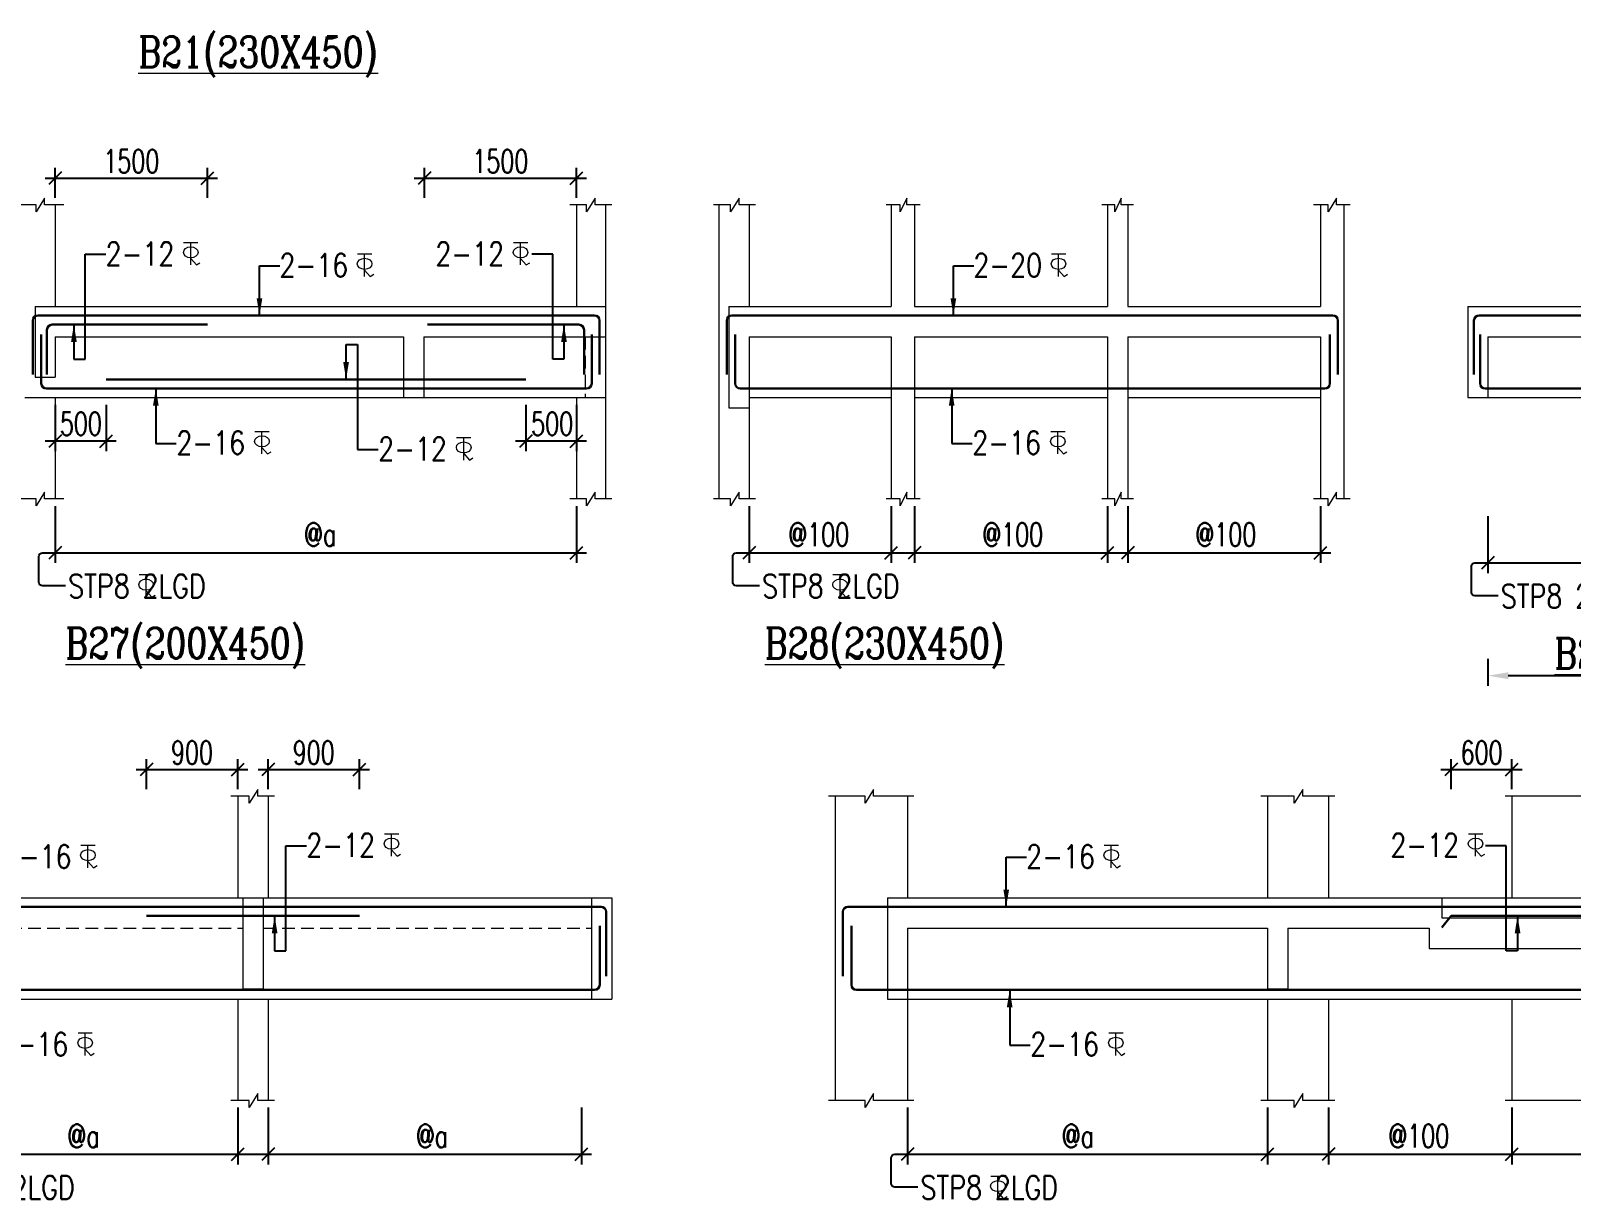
# Model space of a CAD drawing. Header units: millimetres. Extents: x 1255966 to 1543012, y 318612 to 465611.
# Drawn here: x 1510275 to 1525467, y 346790 to 358314 of the extents above; entities that cross this region are included whole.
import ezdxf

# ---------------------------------------------------------------- set-up
doc = ezdxf.new("R2010")
doc.units = ezdxf.units.MM
doc.header["$LTSCALE"] = 500
doc.header["$MEASUREMENT"] = 0
doc.header["$PDMODE"] = 34
doc.linetypes.add('HIDDEN', pattern=[0.375, 0.25, -0.125])
doc.layers.get('Defpoints').update_dxf_attribs({"lineweight": 0})
for name, color, linetype, lineweight in [('BEAM ELE', 2, 'Continuous', 15), ('DIM', 1, 'Continuous', 20), ('TAXT', 3, 'Continuous', 15), ('TEXT', 7, 'Continuous', 13), ('TEXT2', 3, 'Continuous', 15), ('TOWER AREA BEAM..', 3, 'Continuous', 20)]:
    doc.layers.add(name, color=color, linetype=linetype, lineweight=lineweight)
for name, color, linetype in [('D', 10, 'Continuous'), ('ST DIM.', 1, 'Continuous'), ('STEEL', 1, 'Continuous')]:
    doc.layers.add(name, color=color, linetype=linetype)
doc.styles.add('2MM', font='romans.shx', dxfattribs={"width": 0.7})
doc.styles.add('BHTESHT$0$HSCC2', font='romanc.shx')
doc.styles.add('haider', font='romans.shx')
doc.dimstyles.new('SHUIB MOD.', dxfattribs={"dimtxt": 230, "dimasz": 130, "dimexe": 100, "dimexo": 70, "dimgap": 50, "dimtad": 2, "dimdec": 0, "dimzin": 4, "dimdsep": 46, "dimtxsty": '2MM', "dimblk": 'OBLIQUE', "dimcen": 0.09, "dimdle": 100, "dimclrd": 1, "dimclre": 1, "dimclrt": 3, "dimadec": 0, "dimazin": 0, "dimtfac": 1, "dimtdec": 0, "dimtix": 1, "dimtmove": 2, "dimatfit": 3, "dimfxl": 100, "dimtolj": 1, "dimlwd": -1, "dimarcsym": 0})

# ---------------------------------------------------------------- blocks, each defined once
blk = doc.blocks.new('_Oblique')
at = {"color": 0, "linetype": 'ByBlock', "lineweight": -2}
blk.add_line((-0.5, -0.5), (0.5, 0.5), dxfattribs=at)
blk = doc.blocks.new('A$C76682FD6')
at = {"layer": 'TEXT', "color": 3, "ltscale": 0.2}
for p, q in [((143, 219), (2, 219)), ((72, 0), (72, 219)), ((72, 63), (128, 0)), ((128, 0), (162, 21))]:
    blk.add_line(p, q, dxfattribs=at)
blk.add_ellipse((72, 124), major_axis=(72.3, 0), ratio=0.753223, dxfattribs=at)
blk = doc.blocks.new('*D442')
at = {"layer": 'Defpoints', "color": 0, "ltscale": 100, "transparency": 16777216}
for p in [(1510517, 353696, 6), (1515657, 353696, 6), (1515657, 353166)]:
    blk.add_point(p, dxfattribs=at)
at = {"layer": 'ST DIM.', "color": 1, "lineweight": -2, "ltscale": 100, "transparency": 16777216}
for p, q in [((1510517, 353626), (1510517, 353066)), ((1515657, 353626), (1515657, 353066))]:
    blk.add_line(p, q, dxfattribs=at)
at = {"layer": 'ST DIM.', "color": 1, "ltscale": 100, "transparency": 16777216}
blk.add_line((1510417, 353166), (1515757, 353166), dxfattribs=at)
at = {"layer": 'ST DIM.', "color": 1, "ltscale": 100, "transparency": 16777216, "xscale": 125, "yscale": 125, "zscale": 125, "rotation": 180}
blk.add_blockref('_Oblique', (1510517, 353166), dxfattribs=at)
at = {"layer": 'ST DIM.', "color": 1, "ltscale": 100, "transparency": 16777216, "xscale": 125, "yscale": 125, "zscale": 125}
blk.add_blockref('_Oblique', (1515657, 353166), dxfattribs=at)
at = {"layer": 'ST DIM.', "color": 3, "ltscale": 100, "transparency": 16777216, "insert": (1513129, 353346), "char_height": 230, "attachment_point": 5, "style": '2MM'}
blk.add_mtext('\\A1;@a', dxfattribs=at)
blk = doc.blocks.new('*D444')
at = {"layer": 'Defpoints', "color": 0, "ltscale": 100, "transparency": 16777216}
for p in [(1524645, 353596, 6), (1528596, 353596, 6), (1528596, 353066)]:
    blk.add_point(p, dxfattribs=at)
at = {"layer": 'ST DIM.', "color": 1, "lineweight": -2, "ltscale": 100, "transparency": 16777216}
for p, q in [((1524645, 353526), (1524645, 352966)), ((1528596, 353526), (1528596, 352966))]:
    blk.add_line(p, q, dxfattribs=at)
at = {"layer": 'ST DIM.', "color": 1, "ltscale": 100, "transparency": 16777216}
blk.add_line((1524545, 353066), (1528696, 353066), dxfattribs=at)
at = {"layer": 'ST DIM.', "color": 1, "ltscale": 100, "transparency": 16777216, "xscale": 125, "yscale": 125, "zscale": 125, "rotation": 180}
blk.add_blockref('_Oblique', (1524645, 353066), dxfattribs=at)
at = {"layer": 'ST DIM.', "color": 1, "ltscale": 100, "transparency": 16777216, "xscale": 125, "yscale": 125, "zscale": 125}
blk.add_blockref('_Oblique', (1528596, 353066), dxfattribs=at)
at = {"layer": 'ST DIM.', "color": 3, "ltscale": 100, "transparency": 16777216, "insert": (1526605, 353246), "char_height": 230, "attachment_point": 5, "style": '2MM'}
blk.add_mtext('\\A1;@100', dxfattribs=at)
blk = doc.blocks.new('*D447')
at = {"layer": 'Defpoints', "color": 0, "ltscale": 100, "transparency": 16777216}
for p in [(1524646, 352189, 6), (1532071, 352189, 6), (1532071, 351954)]:
    blk.add_point(p, dxfattribs=at)
at = {"layer": 'ST DIM.', "color": 1, "lineweight": -2, "ltscale": 100, "transparency": 16777216}
for p, q in [((1524646, 352119), (1524646, 351854)), ((1532071, 352119), (1532071, 351854))]:
    blk.add_line(p, q, dxfattribs=at)
at = {"layer": 'ST DIM.', "color": 1, "ltscale": 100, "transparency": 16777216}
blk.add_line((1524846, 351954), (1531871, 351954), dxfattribs=at)
for points in [[(1524846, 351987), (1524846, 351920), (1524646, 351954)], [(1531871, 351987), (1531871, 351920), (1532071, 351954)]]:
    blk.add_solid(points, dxfattribs=at)
blk = doc.blocks.new('*D451')
at = {"layer": 'Defpoints', "color": 0, "ltscale": 100, "transparency": 16777216}
for p in [(1509226, 347764, 6), (1512316, 347764, 6), (1512316, 347233)]:
    blk.add_point(p, dxfattribs=at)
at = {"layer": 'ST DIM.', "color": 1, "lineweight": -2, "ltscale": 100, "transparency": 16777216}
for p, q in [((1509226, 347694), (1509226, 347133)), ((1512316, 347694), (1512316, 347133))]:
    blk.add_line(p, q, dxfattribs=at)
at = {"layer": 'ST DIM.', "color": 1, "ltscale": 100, "transparency": 16777216}
blk.add_line((1509126, 347233), (1512416, 347233), dxfattribs=at)
at = {"layer": 'ST DIM.', "color": 1, "ltscale": 100, "transparency": 16777216, "xscale": 125, "yscale": 125, "zscale": 125, "rotation": 180}
blk.add_blockref('_Oblique', (1509226, 347233), dxfattribs=at)
at = {"layer": 'ST DIM.', "color": 1, "ltscale": 100, "transparency": 16777216, "xscale": 125, "yscale": 125, "zscale": 125}
blk.add_blockref('_Oblique', (1512316, 347233), dxfattribs=at)
at = {"layer": 'ST DIM.', "color": 3, "ltscale": 100, "transparency": 16777216, "insert": (1510795, 347414), "char_height": 230, "attachment_point": 5, "style": '2MM'}
blk.add_mtext('\\A1;@a', dxfattribs=at)
blk = doc.blocks.new('*D452')
at = {"layer": 'Defpoints', "color": 0, "ltscale": 100, "transparency": 16777216}
for p in [(1512616, 347764, 6), (1515706, 347764, 6), (1515706, 347233)]:
    blk.add_point(p, dxfattribs=at)
at = {"layer": 'ST DIM.', "color": 1, "lineweight": -2, "ltscale": 100, "transparency": 16777216}
for p, q in [((1512616, 347694), (1512616, 347133)), ((1515706, 347694), (1515706, 347133))]:
    blk.add_line(p, q, dxfattribs=at)
at = {"layer": 'ST DIM.', "color": 1, "ltscale": 100, "transparency": 16777216}
blk.add_line((1512516, 347233), (1515806, 347233), dxfattribs=at)
at = {"layer": 'ST DIM.', "color": 1, "ltscale": 100, "transparency": 16777216, "xscale": 125, "yscale": 125, "zscale": 125, "rotation": 180}
blk.add_blockref('_Oblique', (1512616, 347233), dxfattribs=at)
at = {"layer": 'ST DIM.', "color": 1, "ltscale": 100, "transparency": 16777216, "xscale": 125, "yscale": 125, "zscale": 125}
blk.add_blockref('_Oblique', (1515706, 347233), dxfattribs=at)
at = {"layer": 'ST DIM.', "color": 3, "ltscale": 100, "transparency": 16777216, "insert": (1514232, 347414), "char_height": 230, "attachment_point": 5, "style": '2MM'}
blk.add_mtext('\\A1;@a', dxfattribs=at)
blk = doc.blocks.new('*D453')
at = {"layer": 'Defpoints', "color": 0, "ltscale": 100, "transparency": 16777216}
for p in [(1518923, 347764, 1175953), (1522473, 347764, 1175953), (1522473, 347233)]:
    blk.add_point(p, dxfattribs=at)
at = {"layer": 'ST DIM.', "color": 1, "lineweight": -2, "ltscale": 100, "transparency": 16777216}
for p, q in [((1518923, 347694), (1518923, 347133)), ((1522473, 347694), (1522473, 347133))]:
    blk.add_line(p, q, dxfattribs=at)
at = {"layer": 'ST DIM.', "color": 1, "ltscale": 100, "transparency": 16777216}
blk.add_line((1518823, 347233), (1522573, 347233), dxfattribs=at)
at = {"layer": 'ST DIM.', "color": 1, "ltscale": 100, "transparency": 16777216, "xscale": 125, "yscale": 125, "zscale": 125, "rotation": 180}
blk.add_blockref('_Oblique', (1518923, 347233), dxfattribs=at)
at = {"layer": 'ST DIM.', "color": 1, "ltscale": 100, "transparency": 16777216, "xscale": 125, "yscale": 125, "zscale": 125}
blk.add_blockref('_Oblique', (1522473, 347233), dxfattribs=at)
at = {"layer": 'ST DIM.', "color": 3, "ltscale": 100, "transparency": 16777216, "insert": (1520602, 347414), "char_height": 230, "attachment_point": 5, "style": '2MM'}
blk.add_mtext('\\A1;@a', dxfattribs=at)
blk = doc.blocks.new('*D454')
at = {"layer": 'Defpoints', "color": 0, "ltscale": 100, "transparency": 16777216}
for p in [(1523073, 347764, 1175953), (1524883, 347764, 1175953), (1524883, 347233)]:
    blk.add_point(p, dxfattribs=at)
at = {"layer": 'ST DIM.', "color": 1, "lineweight": -2, "ltscale": 100, "transparency": 16777216}
for p, q in [((1523073, 347694), (1523073, 347133)), ((1524883, 347694), (1524883, 347133))]:
    blk.add_line(p, q, dxfattribs=at)
at = {"layer": 'ST DIM.', "color": 1, "ltscale": 100, "transparency": 16777216}
blk.add_line((1522973, 347233), (1524983, 347233), dxfattribs=at)
at = {"layer": 'ST DIM.', "color": 1, "ltscale": 100, "transparency": 16777216, "xscale": 125, "yscale": 125, "zscale": 125, "rotation": 180}
blk.add_blockref('_Oblique', (1523073, 347233), dxfattribs=at)
at = {"layer": 'ST DIM.', "color": 1, "ltscale": 100, "transparency": 16777216, "xscale": 125, "yscale": 125, "zscale": 125}
blk.add_blockref('_Oblique', (1524883, 347233), dxfattribs=at)
at = {"layer": 'ST DIM.', "color": 3, "ltscale": 100, "transparency": 16777216, "insert": (1523964, 347414), "char_height": 230, "attachment_point": 5, "style": '2MM'}
blk.add_mtext('\\A1;@100', dxfattribs=at)
blk = doc.blocks.new('*D470')
at = {"layer": 'Defpoints', "color": 0, "ltscale": 100, "transparency": 16777216}
for p in [(1510517, 354696), (1511017, 354696), (1510517, 354267)]:
    blk.add_point(p, dxfattribs=at)
at = {"layer": 'ST DIM.', "color": 1, "lineweight": -2, "ltscale": 100, "transparency": 16777216}
for p, q in [((1510517, 354626), (1510517, 354167)), ((1511017, 354626), (1511017, 354167))]:
    blk.add_line(p, q, dxfattribs=at)
at = {"layer": 'ST DIM.', "color": 1, "ltscale": 100, "transparency": 16777216}
blk.add_line((1511117, 354267), (1510417, 354267), dxfattribs=at)
at = {"layer": 'ST DIM.', "color": 1, "ltscale": 100, "transparency": 16777216, "xscale": 125, "yscale": 125, "zscale": 125, "rotation": 180}
blk.add_blockref('_Oblique', (1510517, 354267), dxfattribs=at)
at = {"layer": 'ST DIM.', "color": 1, "ltscale": 100, "transparency": 16777216, "xscale": 125, "yscale": 125, "zscale": 125}
blk.add_blockref('_Oblique', (1511017, 354267), dxfattribs=at)
at = {"layer": 'ST DIM.', "color": 3, "ltscale": 100, "transparency": 16777216, "insert": (1510769, 354439), "char_height": 230, "attachment_point": 5, "style": '2MM'}
blk.add_mtext('\\A1;500', dxfattribs=at)
blk = doc.blocks.new('*D471')
at = {"layer": 'Defpoints', "color": 0, "ltscale": 100, "transparency": 16777216}
for p in [(1515157, 354696), (1515657, 354696), (1515157, 354267)]:
    blk.add_point(p, dxfattribs=at)
at = {"layer": 'ST DIM.', "color": 1, "lineweight": -2, "ltscale": 100, "transparency": 16777216}
for p, q in [((1515157, 354626), (1515157, 354167)), ((1515657, 354626), (1515657, 354167))]:
    blk.add_line(p, q, dxfattribs=at)
at = {"layer": 'ST DIM.', "color": 1, "ltscale": 100, "transparency": 16777216}
blk.add_line((1515757, 354267), (1515057, 354267), dxfattribs=at)
at = {"layer": 'ST DIM.', "color": 1, "ltscale": 100, "transparency": 16777216, "xscale": 125, "yscale": 125, "zscale": 125, "rotation": 180}
blk.add_blockref('_Oblique', (1515157, 354267), dxfattribs=at)
at = {"layer": 'ST DIM.', "color": 1, "ltscale": 100, "transparency": 16777216, "xscale": 125, "yscale": 125, "zscale": 125}
blk.add_blockref('_Oblique', (1515657, 354267), dxfattribs=at)
at = {"layer": 'ST DIM.', "color": 3, "ltscale": 100, "transparency": 16777216, "insert": (1515417, 354439), "char_height": 230, "attachment_point": 5, "style": '2MM'}
blk.add_mtext('\\A1;500', dxfattribs=at)
blk = doc.blocks.new('*D484')
at = {"layer": 'Defpoints', "color": 0, "ltscale": 100, "transparency": 16777216}
for p in [(1512017, 356862), (1510517, 356596), (1512017, 356596)]:
    blk.add_point(p, dxfattribs=at)
at = {"layer": 'ST DIM.', "color": 1, "ltscale": 100, "transparency": 16777216}
blk.add_line((1510417, 356862), (1512117, 356862), dxfattribs=at)
at = {"layer": 'ST DIM.', "color": 1, "lineweight": -2, "ltscale": 100, "transparency": 16777216}
for p, q in [((1510517, 356666), (1510517, 356962)), ((1512017, 356666), (1512017, 356962))]:
    blk.add_line(p, q, dxfattribs=at)
at = {"layer": 'ST DIM.', "color": 1, "ltscale": 100, "transparency": 16777216, "xscale": 125, "yscale": 125, "zscale": 125, "rotation": 180}
blk.add_blockref('_Oblique', (1510517, 356862), dxfattribs=at)
at = {"layer": 'ST DIM.', "color": 1, "ltscale": 100, "transparency": 16777216, "xscale": 125, "yscale": 125, "zscale": 125}
blk.add_blockref('_Oblique', (1512017, 356862), dxfattribs=at)
at = {"layer": 'ST DIM.', "color": 3, "ltscale": 100, "transparency": 16777216, "insert": (1511267, 357027), "char_height": 230, "attachment_point": 5, "style": '2MM'}
blk.add_mtext('\\A1;1500', dxfattribs=at)
blk = doc.blocks.new('*D485')
at = {"layer": 'Defpoints', "color": 0, "ltscale": 100, "transparency": 16777216}
for p in [(1515657, 356862), (1514157, 356596), (1515657, 356596)]:
    blk.add_point(p, dxfattribs=at)
at = {"layer": 'ST DIM.', "color": 1, "ltscale": 100, "transparency": 16777216}
blk.add_line((1514057, 356862), (1515757, 356862), dxfattribs=at)
at = {"layer": 'ST DIM.', "color": 1, "lineweight": -2, "ltscale": 100, "transparency": 16777216}
for p, q in [((1514157, 356666), (1514157, 356962)), ((1515657, 356666), (1515657, 356962))]:
    blk.add_line(p, q, dxfattribs=at)
at = {"layer": 'ST DIM.', "color": 1, "ltscale": 100, "transparency": 16777216, "xscale": 125, "yscale": 125, "zscale": 125, "rotation": 180}
blk.add_blockref('_Oblique', (1514157, 356862), dxfattribs=at)
at = {"layer": 'ST DIM.', "color": 1, "ltscale": 100, "transparency": 16777216, "xscale": 125, "yscale": 125, "zscale": 125}
blk.add_blockref('_Oblique', (1515657, 356862), dxfattribs=at)
at = {"layer": 'ST DIM.', "color": 3, "ltscale": 100, "transparency": 16777216, "insert": (1514907, 357027), "char_height": 230, "attachment_point": 5, "style": '2MM'}
blk.add_mtext('\\A1;1500', dxfattribs=at)
blk = doc.blocks.new('*D514')
at = {"layer": 'Defpoints', "color": 0, "ltscale": 100, "transparency": 16777216}
for p in [(1517361, 353696, 6), (1518761, 353696, 6), (1518761, 353166)]:
    blk.add_point(p, dxfattribs=at)
at = {"layer": 'ST DIM.', "color": 1, "lineweight": -2, "ltscale": 100, "transparency": 16777216}
for p, q in [((1517361, 353626), (1517361, 353066)), ((1518761, 353626), (1518761, 353066))]:
    blk.add_line(p, q, dxfattribs=at)
at = {"layer": 'ST DIM.', "color": 1, "ltscale": 100, "transparency": 16777216}
blk.add_line((1517261, 353166), (1518861, 353166), dxfattribs=at)
at = {"layer": 'ST DIM.', "color": 1, "ltscale": 100, "transparency": 16777216, "xscale": 125, "yscale": 125, "zscale": 125, "rotation": 180}
blk.add_blockref('_Oblique', (1517361, 353166), dxfattribs=at)
at = {"layer": 'ST DIM.', "color": 1, "ltscale": 100, "transparency": 16777216, "xscale": 125, "yscale": 125, "zscale": 125}
blk.add_blockref('_Oblique', (1518761, 353166), dxfattribs=at)
at = {"layer": 'ST DIM.', "color": 3, "ltscale": 100, "transparency": 16777216, "insert": (1518046, 353346), "char_height": 230, "attachment_point": 5, "style": '2MM'}
blk.add_mtext('\\A1;@100', dxfattribs=at)
blk = doc.blocks.new('*D515')
at = {"layer": 'Defpoints', "color": 0, "ltscale": 100, "transparency": 16777216}
for p in [(1518991, 353696, 6), (1520893, 353696, 6), (1520893, 353166)]:
    blk.add_point(p, dxfattribs=at)
at = {"layer": 'ST DIM.', "color": 1, "lineweight": -2, "ltscale": 100, "transparency": 16777216}
for p, q in [((1518991, 353626), (1518991, 353066)), ((1520893, 353626), (1520893, 353066))]:
    blk.add_line(p, q, dxfattribs=at)
at = {"layer": 'ST DIM.', "color": 1, "ltscale": 100, "transparency": 16777216}
blk.add_line((1518891, 353166), (1520993, 353166), dxfattribs=at)
at = {"layer": 'ST DIM.', "color": 1, "ltscale": 100, "transparency": 16777216, "xscale": 125, "yscale": 125, "zscale": 125, "rotation": 180}
blk.add_blockref('_Oblique', (1518991, 353166), dxfattribs=at)
at = {"layer": 'ST DIM.', "color": 1, "ltscale": 100, "transparency": 16777216, "xscale": 125, "yscale": 125, "zscale": 125}
blk.add_blockref('_Oblique', (1520893, 353166), dxfattribs=at)
at = {"layer": 'ST DIM.', "color": 3, "ltscale": 100, "transparency": 16777216, "insert": (1519959, 353346), "char_height": 230, "attachment_point": 5, "style": '2MM'}
blk.add_mtext('\\A1;@100', dxfattribs=at)
blk = doc.blocks.new('*D516')
at = {"layer": 'Defpoints', "color": 0, "ltscale": 100, "transparency": 16777216}
for p in [(1521093, 353696, 6), (1522996, 353696, 6), (1522996, 353166)]:
    blk.add_point(p, dxfattribs=at)
at = {"layer": 'ST DIM.', "color": 1, "lineweight": -2, "ltscale": 100, "transparency": 16777216}
for p, q in [((1521093, 353626), (1521093, 353066)), ((1522996, 353626), (1522996, 353066))]:
    blk.add_line(p, q, dxfattribs=at)
at = {"layer": 'ST DIM.', "color": 1, "ltscale": 100, "transparency": 16777216}
blk.add_line((1520993, 353166), (1523096, 353166), dxfattribs=at)
at = {"layer": 'ST DIM.', "color": 1, "ltscale": 100, "transparency": 16777216, "xscale": 125, "yscale": 125, "zscale": 125, "rotation": 180}
blk.add_blockref('_Oblique', (1521093, 353166), dxfattribs=at)
at = {"layer": 'ST DIM.', "color": 1, "ltscale": 100, "transparency": 16777216, "xscale": 125, "yscale": 125, "zscale": 125}
blk.add_blockref('_Oblique', (1522996, 353166), dxfattribs=at)
at = {"layer": 'ST DIM.', "color": 3, "ltscale": 100, "transparency": 16777216, "insert": (1522061, 353346), "char_height": 230, "attachment_point": 5, "style": '2MM'}
blk.add_mtext('\\A1;@100', dxfattribs=at)
blk = doc.blocks.new('*D549')
at = {"layer": 'Defpoints', "color": 0, "ltscale": 100, "transparency": 16777216}
for p in [(1524883, 351030), (1524283, 350764), (1524883, 350764)]:
    blk.add_point(p, dxfattribs=at)
at = {"layer": 'ST DIM.', "color": 1, "lineweight": -2, "ltscale": 100, "transparency": 16777216}
for p, q in [((1524283, 350834), (1524283, 351130)), ((1524883, 350834), (1524883, 351130))]:
    blk.add_line(p, q, dxfattribs=at)
at = {"layer": 'ST DIM.', "color": 1, "ltscale": 100, "transparency": 16777216}
blk.add_line((1524183, 351030), (1524983, 351030), dxfattribs=at)
at = {"layer": 'ST DIM.', "color": 1, "ltscale": 100, "transparency": 16777216, "xscale": 125, "yscale": 125, "zscale": 125, "rotation": 180}
blk.add_blockref('_Oblique', (1524283, 351030), dxfattribs=at)
at = {"layer": 'ST DIM.', "color": 1, "ltscale": 100, "transparency": 16777216, "xscale": 125, "yscale": 125, "zscale": 125}
blk.add_blockref('_Oblique', (1524883, 351030), dxfattribs=at)
at = {"layer": 'ST DIM.', "color": 3, "ltscale": 100, "transparency": 16777216, "insert": (1524583, 351195), "char_height": 230, "attachment_point": 5, "style": '2MM'}
blk.add_mtext('\\A1;600', dxfattribs=at)
blk = doc.blocks.new('*D562')
at = {"layer": 'Defpoints', "color": 0, "ltscale": 100, "transparency": 16777216}
for p in [(1513516, 351030), (1512616, 350764), (1513516, 350764)]:
    blk.add_point(p, dxfattribs=at)
at = {"layer": 'ST DIM.', "color": 1, "lineweight": -2, "ltscale": 100, "transparency": 16777216}
for p, q in [((1512616, 350834), (1512616, 351130)), ((1513516, 350834), (1513516, 351130))]:
    blk.add_line(p, q, dxfattribs=at)
at = {"layer": 'ST DIM.', "color": 1, "ltscale": 100, "transparency": 16777216}
blk.add_line((1512516, 351030), (1513616, 351030), dxfattribs=at)
at = {"layer": 'ST DIM.', "color": 1, "ltscale": 100, "transparency": 16777216, "xscale": 125, "yscale": 125, "zscale": 125, "rotation": 180}
blk.add_blockref('_Oblique', (1512616, 351030), dxfattribs=at)
at = {"layer": 'ST DIM.', "color": 1, "ltscale": 100, "transparency": 16777216, "xscale": 125, "yscale": 125, "zscale": 125}
blk.add_blockref('_Oblique', (1513516, 351030), dxfattribs=at)
at = {"layer": 'ST DIM.', "color": 3, "ltscale": 100, "transparency": 16777216, "insert": (1513066, 351195), "char_height": 230, "attachment_point": 5, "style": '2MM'}
blk.add_mtext('\\A1;900', dxfattribs=at)
blk = doc.blocks.new('*D563')
at = {"layer": 'Defpoints', "color": 0, "ltscale": 100, "transparency": 16777216}
for p in [(1512316, 351030), (1511416, 350764), (1512316, 350764)]:
    blk.add_point(p, dxfattribs=at)
at = {"layer": 'ST DIM.', "color": 1, "lineweight": -2, "ltscale": 100, "transparency": 16777216}
for p, q in [((1511416, 350834), (1511416, 351130)), ((1512316, 350834), (1512316, 351130))]:
    blk.add_line(p, q, dxfattribs=at)
at = {"layer": 'ST DIM.', "color": 1, "ltscale": 100, "transparency": 16777216}
blk.add_line((1511316, 351030), (1512416, 351030), dxfattribs=at)
at = {"layer": 'ST DIM.', "color": 1, "ltscale": 100, "transparency": 16777216, "xscale": 125, "yscale": 125, "zscale": 125, "rotation": 180}
blk.add_blockref('_Oblique', (1511416, 351030), dxfattribs=at)
at = {"layer": 'ST DIM.', "color": 1, "ltscale": 100, "transparency": 16777216, "xscale": 125, "yscale": 125, "zscale": 125}
blk.add_blockref('_Oblique', (1512316, 351030), dxfattribs=at)
at = {"layer": 'ST DIM.', "color": 3, "ltscale": 100, "transparency": 16777216, "insert": (1511866, 351195), "char_height": 230, "attachment_point": 5, "style": '2MM'}
blk.add_mtext('\\A1;900', dxfattribs=at)

msp = doc.modelspace()

# ---------------------------------------------------------------- linework, layer by layer
at = {"layer": 'BEAM ELE', "color": 3}
for points in [[(1510600.2, 356596.5), (1510411.3, 356596.5), (1510411.3, 356665.1), (1510326.7, 356528.5), (1510326.7, 356596.5), (1510131.9, 356596.5)], [(1516004.8, 356596.5), (1515841.8, 356596.5), (1515841.8, 356665.1), (1515757.2, 356528.5), (1515757.2, 356596.5), (1515591.1, 356596.5)], [(1517423.4, 356596.5), (1517260.3, 356596.5), (1517260.3, 356665.1), (1517175.7, 356528.5), (1517175.7, 356596.5), (1517009.6, 356596.5)], [(1519047.5, 356596.5), (1518913.4, 356596.5), (1518913.4, 356665.1), (1518850.4, 356528.5), (1518850.4, 356596.5), (1518710.2, 356596.5)], [(1521150, 356596.5), (1521029.4, 356596.5), (1521029.4, 356665.1), (1520966.3, 356528.5), (1520966.3, 356596.5), (1520837.8, 356596.5)], [(1523288.4, 356596.5), (1523153.4, 356596.5), (1523153.4, 356665.1), (1523068.8, 356528.5), (1523068.8, 356596.5), (1522927.1, 356596.5)], [(1510600.2, 353696.5), (1510411.3, 353696.5), (1510411.3, 353765.1), (1510326.7, 353628.5), (1510326.7, 353696.5), (1510131.9, 353696.5)], [(1516004.8, 353696.5), (1515841.8, 353696.5), (1515841.8, 353765.1), (1515757.2, 353628.5), (1515757.2, 353696.5), (1515591.1, 353696.5)], [(1517423.4, 353696.5), (1517260.3, 353696.5), (1517260.3, 353765.1), (1517175.7, 353628.5), (1517175.7, 353696.5), (1517009.6, 353696.5)], [(1519047.5, 353696.5), (1518913.4, 353696.5), (1518913.4, 353765.1), (1518850.4, 353628.5), (1518850.4, 353696.5), (1518710.2, 353696.5)], [(1521150, 353696.5), (1521029.4, 353696.5), (1521029.4, 353765.1), (1520966.3, 353628.5), (1520966.3, 353696.5), (1520837.8, 353696.5)], [(1523288.4, 353696.5), (1523153.4, 353696.5), (1523153.4, 353765.1), (1523068.8, 353628.5), (1523068.8, 353696.5), (1522927.1, 353696.5)], [(1512678.2, 350763.9), (1512514.5, 350763.9), (1512514.5, 350832.6), (1512430, 350695.9), (1512430, 350763.9), (1512249.5, 350763.9)], [(1518985.6, 350763.9), (1518587.6, 350763.9), (1518587.6, 350832.6), (1518503.1, 350695.9), (1518503.1, 350763.9), (1518141.8, 350763.9)], [(1523135.6, 350763.9), (1522820.1, 350763.9), (1522820.1, 350832.6), (1522735.6, 350695.9), (1522735.6, 350763.9), (1522406.8, 350763.9)], [(1526795.6, 350763.9), (1525836, 350763.9), (1525836, 350832.6), (1525751.4, 350695.9), (1525751.4, 350763.9), (1524816.8, 350763.9)], [(1512678.2, 347763.9), (1512514.5, 347763.9), (1512514.5, 347832.6), (1512430, 347695.9), (1512430, 347763.9), (1512249.5, 347763.9)], [(1518985.6, 347763.9), (1518587.6, 347763.9), (1518587.6, 347832.6), (1518503.1, 347695.9), (1518503.1, 347763.9), (1518141.8, 347763.9)], [(1523135.6, 347763.9), (1522820.1, 347763.9), (1522820.1, 347832.6), (1522735.6, 347695.9), (1522735.6, 347763.9), (1522406.8, 347763.9)], [(1526795.6, 347763.9), (1525836, 347763.9), (1525836, 347832.6), (1525751.4, 347695.9), (1525751.4, 347763.9), (1524816.8, 347763.9)]]:
    msp.add_lwpolyline(points, dxfattribs=at)
at = {"layer": 'ST DIM.'}
for points in [[(1510618.4, 352840.8), (1510390, 352840.8, -0.4142136), (1510354.2, 352876.6), (1510354.2, 353130.2, -0.4142136), (1510390, 353165.9), (1510517.1, 353165.9)], [(1517462, 352840.8), (1517233.6, 352840.8, -0.4142136), (1517197.8, 352876.6), (1517197.8, 353130.2, -0.4142136), (1517233.6, 353165.9), (1521380.8, 353165.9)], [(1524746.6, 352740.8), (1524518.2, 352740.8, -0.4142136), (1524482.4, 352776.6), (1524482.4, 353030.2, -0.4142136), (1524518.2, 353065.9), (1533337.5, 353065.9)], [(1509326.8, 346908.2), (1509098.5, 346908.2, -0.4142136), (1509062.7, 346944), (1509062.7, 347197.6, -0.4142136), (1509098.5, 347233.4), (1514564.2, 347233.4)], [(1519024.2, 346908.2), (1518795.9, 346908.2, -0.4142136), (1518760.1, 346944), (1518760.1, 347197.6, -0.4142136), (1518795.9, 347233.4), (1526941.5, 347233.4)]]:
    msp.add_lwpolyline(points, format="xyb", dxfattribs=at)
at = {"layer": 'STEEL', "color": 4, "lineweight": 30, "ltscale": 10}
for p, q in [((1510345, 355506.5), (1515835.3, 355506.5)), ((1517188.6, 355506.5), (1523115.6, 355506.5)), ((1524558.2, 355506.5), (1535690.5, 355506.5)), ((1510295, 354922.8), (1510295, 355456.5)), ((1510434.9, 354922.8), (1510434.9, 355366.5)), ((1510484.9, 355416.5), (1512017.1, 355416.5)), ((1515681.6, 355416.5), (1514187.2, 355416.5)), ((1515731.6, 354922.8), (1515731.6, 355366.5)), ((1515885.1, 354922.8), (1515885.1, 355456.5)), ((1517138.6, 354922.8), (1517138.6, 355456.5)), ((1523165.5, 354922.8), (1523165.5, 355456.5)), ((1524508.2, 354922.8), (1524508.2, 355456.5)), ((1510378.7, 354836.5), (1510378.7, 355317.5)), ((1515807, 354836.5), (1515807, 355317.5)), ((1517222.3, 354836.5), (1517222.3, 355317.5)), ((1523087.4, 354836.5), (1523087.4, 355317.5)), ((1524569.3, 354836.5), (1524569.3, 355317.5)), ((1510428.7, 354786.5), (1515757, 354786.5)), ((1511017.1, 354876.5), (1515157.2, 354876.5)), ((1517272.3, 354786.5), (1523037.4, 354786.5)), ((1524619.3, 354786.5), (1528696.3, 354786.5)), ((1509031.8, 349673.9), (1515899, 349673.9)), ((1511415.6, 349583.9), (1513515.6, 349583.9)), ((1515948.8, 348990.2), (1515948.8, 349623.9)), ((1518284.6, 348990.2), (1518284.6, 349623.9)), ((1518334.6, 349673.9), (1527164.6, 349673.9)), ((1524282.9, 349583.9), (1524190.5, 349471.6)), ((1524282.9, 349583.9), (1527033.3, 349583.9)), ((1515886.2, 348903.9), (1515886.2, 349485)), ((1518368.2, 348903.9), (1518368.2, 349485)), ((1509083.8, 348853.9), (1515836.2, 348853.9)), ((1518418.2, 348853.9), (1527108.8, 348853.9))]:
    msp.add_line(p, q, dxfattribs=at)
for centre, start, end in [((1510345, 355456.5), 90, 180), ((1515835.1, 355456.5), 0, 90), ((1517188.6, 355456.5), 90, 180), ((1523115.5, 355456.5), 0, 90), ((1524558.2, 355456.5), 90, 180), ((1510484.9, 355366.5), 90, 180), ((1515681.6, 355366.5), 0, 90), ((1510428.7, 354836.5), 180, 270), ((1515757, 354836.5), 270, 0), ((1517272.3, 354836.5), 180, 270), ((1523037.4, 354836.5), 270, 0), ((1524619.3, 354836.5), 180, 270), ((1515898.8, 349623.9), 0, 90), ((1518334.6, 349623.9), 90, 180), ((1515836.2, 348903.9), 270, 0), ((1518418.2, 348903.9), 180, 270)]:
    msp.add_arc(centre, 50, start, end, dxfattribs=at)
at = {"layer": 'TOWER AREA BEAM..'}
for p, q in [((1510517.1, 356596.5), (1510517.1, 355596.5)), ((1515657.2, 356596.5), (1515657.2, 355596.5)), ((1515942.2, 356596.5), (1515942.2, 355596.5)), ((1517060.7, 356596.5), (1517060.7, 353696.5)), ((1517360.7, 356596.5), (1517360.7, 355596.5)), ((1518760.7, 356596.5), (1518760.7, 355596.5)), ((1518990.7, 356596.5), (1518990.7, 355596.5)), ((1520893.2, 356596.5), (1520893.2, 355596.5)), ((1521093.2, 356596.5), (1521093.2, 355596.5)), ((1522995.7, 356596.5), (1522995.7, 355596.5)), ((1523225.7, 356596.5), (1523225.7, 353696.5)), ((1510317.1, 355596.5), (1510317.1, 354896.5)), ((1510317.1, 355596.5), (1515942.2, 355596.5)), ((1515942.2, 355596.5), (1515942.2, 353696.5)), ((1517160.7, 355596.5), (1517160.7, 354596.5)), ((1517160.7, 355596.5), (1518760.7, 355596.5)), ((1518990.7, 355596.5), (1520893.2, 355596.5)), ((1521093.2, 355596.5), (1522995.7, 355596.5)), ((1524446.2, 355596.5), (1535801.2, 355596.5)), ((1524446.2, 355596.5), (1524446.2, 354696.5)), ((1510517.1, 355296.5), (1510517.1, 354896.5)), ((1510517.1, 355296.5), (1513951.9, 355296.5)), ((1513951.9, 355296.5), (1513951.9, 354696.5)), ((1514151.9, 355296.5), (1515942.2, 355296.5)), ((1514151.9, 355296.5), (1514151.9, 354696.5)), ((1517360.7, 355296.5), (1517360.7, 353696.5)), ((1517360.7, 355296.5), (1518760.7, 355296.5)), ((1518760.7, 355296.5), (1518760.7, 353696.5)), ((1518990.7, 355296.5), (1518990.7, 353696.5)), ((1518990.7, 355296.5), (1520893.2, 355296.5)), ((1520893.2, 355296.5), (1520893.2, 353696.5)), ((1521093.2, 355296.5), (1521093.2, 353696.5)), ((1521093.2, 355296.5), (1522995.7, 355296.5)), ((1522995.7, 355296.5), (1522995.7, 353696.5)), ((1524646.2, 355296.5), (1528596.2, 355296.5)), ((1524646.2, 355296.5), (1524646.2, 354696.5)), ((1510317.1, 354896.5), (1510517.1, 354896.5)), ((1510217.1, 354696.5), (1515942.2, 354696.5)), ((1510517.1, 354696.5), (1510517.1, 353696.5)), ((1515657.2, 354696.5), (1515657.2, 353696.5)), ((1517160.7, 354596.5), (1517360.7, 354596.5)), ((1517360.7, 354696.5), (1518760.7, 354696.5)), ((1518990.7, 354696.5), (1520893.2, 354696.5)), ((1521093.2, 354696.5), (1522995.7, 354696.5)), ((1524446.2, 354696.5), (1528826.2, 354696.5)), ((1512315.6, 350763.9), (1512315.6, 349763.9)), ((1512615.6, 350763.9), (1512615.6, 349763.9)), ((1518207.9, 350763.9), (1518207.9, 347763.9)), ((1518922.9, 350763.9), (1518922.9, 349763.9)), ((1522472.9, 350763.9), (1522472.9, 349763.9)), ((1523072.9, 350763.9), (1523072.9, 349763.9)), ((1524882.9, 350763.9), (1524882.9, 349763.9)), ((1508925.6, 349763.9), (1516005.6, 349763.9)), ((1512365.6, 349763.9), (1512365.6, 348863.9)), ((1512565.6, 349763.9), (1512565.6, 348863.9)), ((1515805.6, 349763.9), (1515805.6, 348763.9)), ((1516005.6, 349763.9), (1516005.6, 348763.9)), ((1518722.9, 349763.9), (1518922.9, 349763.9)), ((1518722.9, 349763.9), (1518722.9, 348763.9)), ((1518922.9, 349763.9), (1527247.9, 349763.9)), ((1524192.9, 349763.9), (1524192.9, 349563.9)), ((1524192.9, 349563.9), (1526532.9, 349563.9)), ((1518922.9, 349463.9), (1518922.9, 348763.9)), ((1518922.9, 349463.9), (1522472.9, 349463.9)), ((1522472.9, 349463.9), (1522472.9, 348863.9)), ((1522672.9, 349463.9), (1524067.9, 349463.9)), ((1522672.9, 349463.9), (1522672.9, 348863.9)), ((1524067.9, 349463.9), (1524067.9, 349263.9)), ((1524067.9, 349263.9), (1526532.9, 349263.9)), ((1512365.6, 348863.9), (1512565.6, 348863.9)), ((1522472.9, 348863.9), (1522672.9, 348863.9)), ((1508925.6, 348763.9), (1516005.6, 348763.9)), ((1512315.6, 348763.9), (1512315.6, 347763.9)), ((1512615.6, 348763.9), (1512615.6, 347763.9)), ((1518722.9, 348763.9), (1518922.9, 348763.9)), ((1518922.9, 348763.9), (1518922.9, 347763.9)), ((1518922.9, 348763.9), (1527247.9, 348763.9)), ((1522472.9, 348763.9), (1522472.9, 347763.9)), ((1523072.9, 348763.9), (1523072.9, 347763.9)), ((1524882.9, 348763.9), (1524882.9, 347763.9))]:
    msp.add_line(p, q, dxfattribs=at)
at = {"layer": 'TOWER AREA BEAM..', "linetype": 'HIDDEN'}
for p, q in [((1515742.2, 355296.5), (1515742.2, 354696.5)), ((1509125.6, 349463.9), (1512365.6, 349463.9)), ((1512565.6, 349463.9), (1515805.6, 349463.9))]:
    msp.add_line(p, q, dxfattribs=at)

# ---------------------------------------------------------------- block references
at = {"layer": 'DIM', "lineweight": 0}
for p in [(1511780.8, 356005.2), (1513495.3, 355892), (1515033.6, 356005.2), (1520338.9, 355892), (1512483, 354141.2), (1514473.2, 354080.7), (1520332.1, 354141.2), (1511340.8, 352728.1), (1518184.4, 352728.1), (1513760.6, 350172.6), (1524451.8, 350172.6), (1510766.8, 350059.4), (1520859.7, 350059.4), (1510739, 348208.6), (1520904.3, 348208.6), (1519741.8, 346795.5)]:
    msp.add_blockref('A$C76682FD6', p, dxfattribs=at)

# ---------------------------------------------------------------- texts
at = {"layer": 'TAXT', "style": 'BHTESHT$0$HSCC2', "width": 0.8}
for s, p in [('%%UB21(230X450)', (1511335.6, 357957.2)), ('%%UB27(200X450)', (1510616.8, 352124.6)), ('%%UB28(230X450)', (1517513, 352124.6)), ('%%UB29(200X450)', (1525301.3, 352024.6))]:
    msp.add_text(s, height=300, dxfattribs=at).set_placement(p)
at = {"layer": 'TEXT2', "color": 3, "style": 'haider', "width": 0.8}
for s, p in [('2-12', (1511012.8, 356000)), ('2-16', (1512727.3, 355886.8)), ('2-12', (1514265.6, 356000)), ('2-20', (1519570.9, 355886.8)), ('2-16', (1511710.7, 354136)), ('2-12', (1513700.9, 354075.6)), ('2-16', (1519559.8, 354136)), ('STP8 2LGD', (1510644.2, 352722.9)), ('STP8 2LGD', (1517487.8, 352722.9)), ('STP8 2LGD', (1524772.4, 352622.9)), ('2-12', (1512992.6, 350167.5)), ('2-12', (1523683.7, 350167.5)), ('2-16', (1509998.8, 350054.3)), ('2-16', (1520091.7, 350054.3)), ('2-16', (1509966.6, 348203.4)), ('2-16', (1520132, 348203.4)), ('STP8 2LGD', (1509352.7, 346790.4)), ('STP8 2LGD', (1519050, 346790.4))]:
    msp.add_text(s, height=230, dxfattribs=at).set_placement(p)

# ---------------------------------------------------------------- dimensions: what is measured, and where the dimension line sits
at = {"layer": 'ST DIM.', "ltscale": 100}
for base, p1, p2, picture, middle in [((1512017.1, 356862.4), (1510517.1, 356596.5), (1512017.1, 356596.5), '*D484', (1511267.1, 357027.4)), ((1515657.2, 356862.4), (1514157.2, 356596.5), (1515657.2, 356596.5), '*D485', (1514907.2, 357027.4)), ((1512315.6, 351029.8), (1511415.6, 350763.9), (1512315.6, 350763.9), '*D563', (1511865.6, 351194.8)), ((1513515.6, 351029.8), (1512615.6, 350763.9), (1513515.6, 350763.9), '*D562', (1513065.6, 351194.8)), ((1524882.9, 351029.8), (1524282.9, 350763.9), (1524882.9, 350763.9), '*D549', (1524582.9, 351194.8))]:
    dim = msp.add_linear_dim(base=base, p1=p1, p2=p2, dimstyle='SHUIB MOD.', override={"dimasz": 125}, dxfattribs=at)
    dim.commit()
    dim.dimension.update_dxf_attribs({"geometry": picture, "text_midpoint": middle})
for base, p1, p2, picture, middle in [((1510517.1, 354267.4), (1511017.1, 354696.5), (1510517.1, 354696.5), '*D470', (1510768.7, 354439.3)), ((1515157.2, 354267.4), (1515657.2, 354696.5), (1515157.2, 354696.5), '*D471', (1515417, 354439.3))]:
    dim = msp.add_linear_dim(base=base, p1=p1, p2=p2, dimstyle='SHUIB MOD.', override={"dimasz": 125}, dxfattribs=at)
    dim.commit()
    dim.dimension.update_dxf_attribs({"geometry": picture, "text_midpoint": middle, "dimtype": 160})
for base, p1, p2, text, override, picture, middle in [((1515657.2, 353165.9, -6.3), (1510517.1, 353696.5), (1515657.2, 353696.5), '@a', {"dimasz": 125}, '*D442', (1513129.4, 353346.4, -6.3)), ((1518760.7, 353165.9, -6.3), (1517360.7, 353696.5), (1518760.7, 353696.5), '@100', {"dimasz": 125}, '*D514', (1518045.9, 353346.4, -6.3)), ((1520893.2, 353165.9, -6.3), (1518990.7, 353696.5), (1520893.2, 353696.5), '@100', {"dimasz": 125}, '*D515', (1519959, 353346.4, -6.3)), ((1522995.7, 353165.9, -6.3), (1521093.2, 353696.5), (1522995.7, 353696.5), '@100', {"dimasz": 125}, '*D516', (1522061.5, 353346.4, -6.3)), ((1528596.2, 353065.9, -6.3), (1524645.3, 353596.5), (1528596.2, 353596.5), '@100', {"dimasz": 125}, '*D444', (1526605.3, 353246.4, -6.3)), ((1532071.2, 351953.7, -6.3), (1524646.2, 352188.8), (1532071.2, 352188.8), ' ', {"dimasz": 200, "dimsah": 1}, '*D447', (1527829.9, 352134.2, -6.3)), ((1512315.6, 347233.4, -6.3), (1509225.6, 347763.9), (1512315.6, 347763.9), '@a', {"dimasz": 125}, '*D451', (1510795.4, 347413.8, -6.3)), ((1515705.6, 347233.4, -6.3), (1512615.6, 347763.9), (1515705.6, 347763.9), '@a', {"dimasz": 125}, '*D452', (1514232.4, 347413.8, -6.3)), ((1522472.9, 347233.4, -1175953), (1518922.9, 347763.9), (1522472.9, 347763.9), '@a', {"dimasz": 125}, '*D453', (1520601.5, 347413.8, -1175953)), ((1524882.9, 347233.4, -1175953), (1523072.9, 347763.9), (1524882.9, 347763.9), '@100', {"dimasz": 125}, '*D454', (1523963.7, 347413.8, -1175953))]:
    dim = msp.add_linear_dim(base=base, p1=p1, p2=p2, text=text, dimstyle='SHUIB MOD.', override=override, dxfattribs=at)
    dim.commit()
    dim.dimension.update_dxf_attribs({"geometry": picture, "text_midpoint": middle, "dimtype": 160})

# ---------------------------------------------------------------- leaders
at = {"layer": 'D', "linetype": 'Continuous'}
for points in [[(1510700.4, 355416.5), (1510700.4, 355074.1), (1510811.6, 355074.1), (1510811.6, 356109.7), (1511016.1, 356109.7)], [(1515533.4, 355416.5), (1515533.4, 355074.1), (1515422.3, 355074.1), (1515422.3, 356109.7), (1515217.8, 356109.7)], [(1512530.6, 355506.5), (1512530.6, 355996.5), (1512730.6, 355996.5)], [(1519374.2, 355506.5), (1519374.2, 355996.5), (1519574.2, 355996.5)], [(1513384.8, 354876.5), (1513384.8, 355218.9), (1513496, 355218.9), (1513496, 354183.3), (1513700.5, 354183.3)], [(1511508.3, 354786.5), (1511508.3, 354243.7), (1511710.3, 354243.7)], [(1519357.4, 354786.5), (1519357.4, 354243.7), (1519559.4, 354243.7)], [(1512680.2, 349583.9), (1512680.2, 349241.5), (1512791.4, 349241.5), (1512791.4, 350277.1), (1512995.9, 350277.1)], [(1524938.2, 349583.9), (1524938.2, 349241.5), (1524827, 349241.5), (1524827, 350277.1), (1524622.5, 350277.1)], [(1519895, 349673.9), (1519895, 350163.9), (1520095, 350163.9)], [(1519929.6, 348853.9), (1519929.6, 348311.2), (1520131.6, 348311.2)]]:
    msp.add_leader(points, dimstyle='SHUIB MOD.', override={"dimasz": 170, "dimtad": 0}, dxfattribs=at)

doc.saveas('drawing.dxf')
